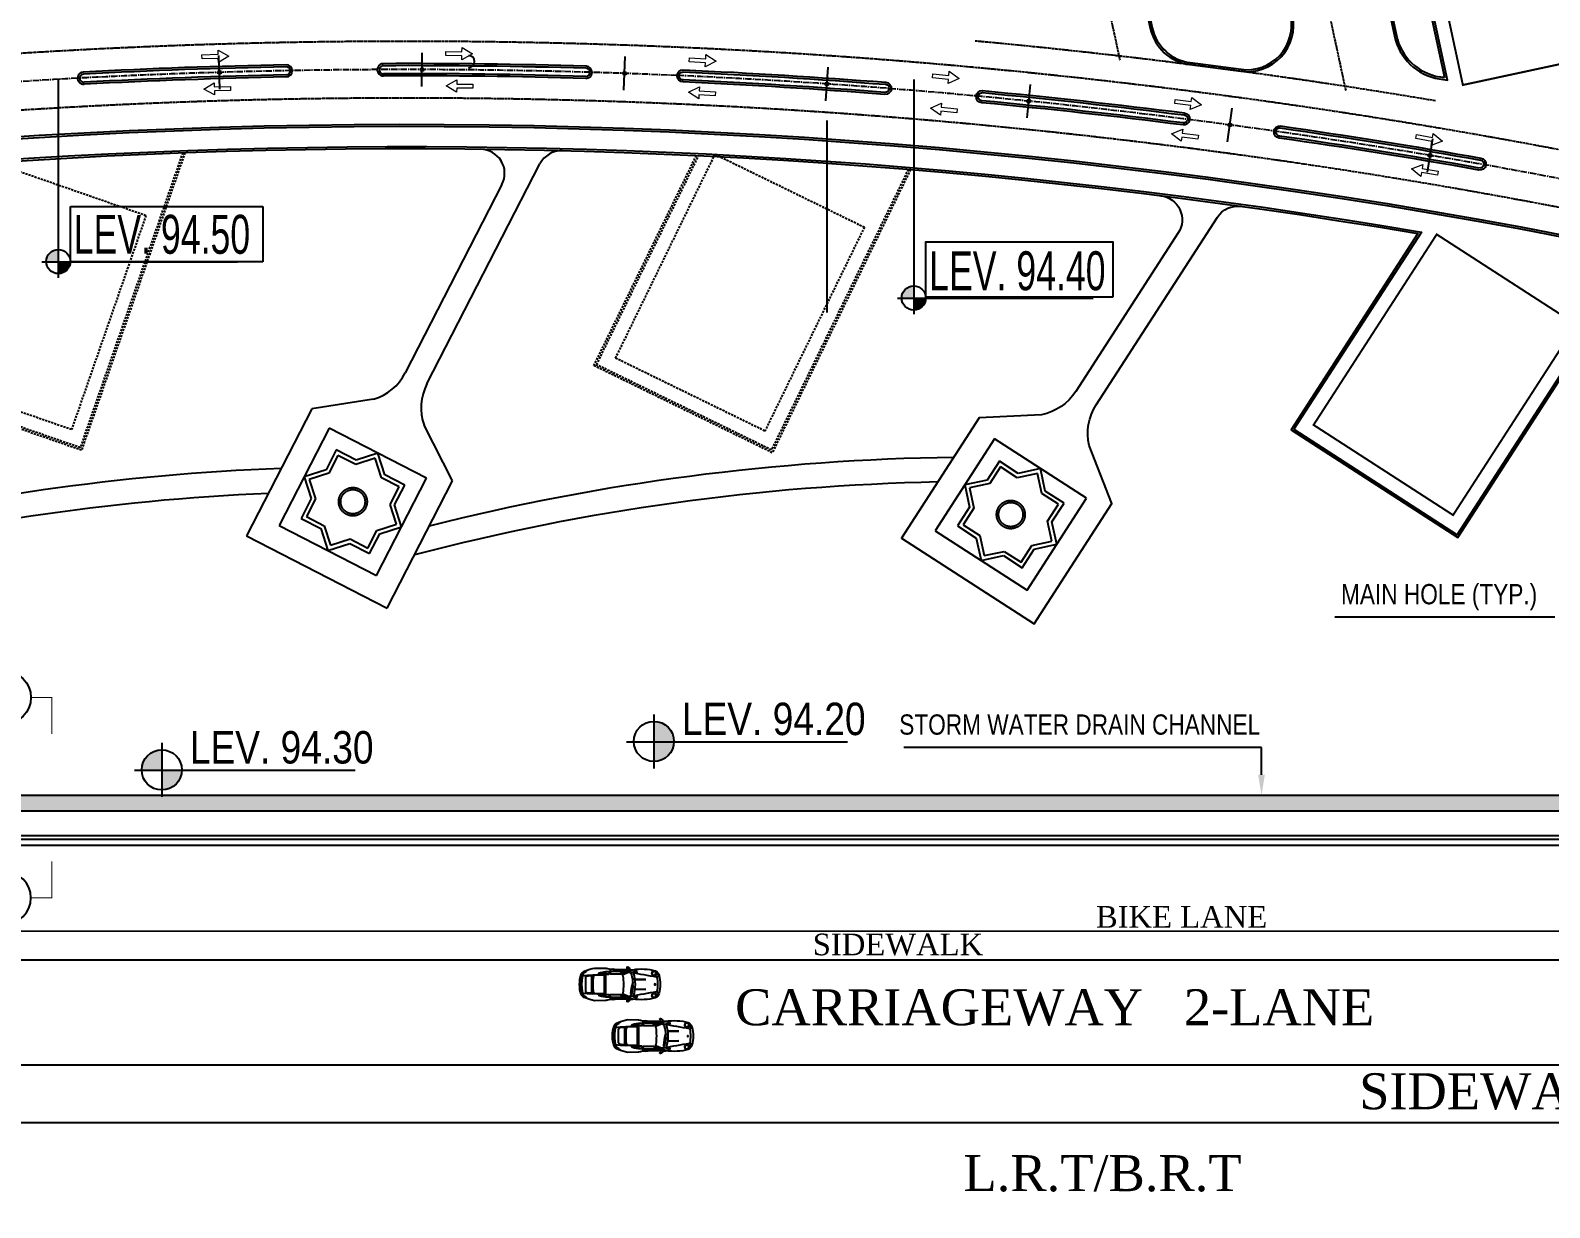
# Model space of a CAD drawing. Header units: feet. Extents: x 50754 to 76410, y 49660 to 67674.
# Drawn here: x 59594 to 64094, y 54249 to 57736 of the extents above; entities that cross this region are included whole.
import ezdxf
from ezdxf.enums import TextEntityAlignment as Align

# ---------------------------------------------------------------- set-up
doc = ezdxf.new("R2010")
doc.units = ezdxf.units.FT
for name, pattern in [('Amconstr', [9999, 9999, 0]), ('CENTER', [2, 1.25, -0.25, 0.25, -0.25]), ('CENTER2', [28.575, 19.05, -3.175, 3.175, -3.175]), ('HIDDEN', [9.525, 6.35, -3.175])]:
    doc.linetypes.add(name, pattern=pattern)
for name, color, linetype in [('06--LINE-2', 2, 'Continuous'), ('1_TEXT', 3, 'Continuous'), ('A-TYP-SEC-MARK', 5, 'Continuous'), ('afaq', 6, 'Continuous'), ('CAR', 253, 'Continuous'), ('CARS', 2, 'Continuous'), ('CKS_PROPERTY LINE', 5, 'Continuous'), ('coches', 7, 'Continuous'), ('FOOTPATH', 1, 'Continuous'), ('MS GATE', 1, 'Continuous'), ('Plot Boundary', 1, 'Continuous'), ('PLOT LINE', 3, 'Continuous'), ('ROAD CL', 251, 'CENTER'), ('roads & footpath', 161, 'Continuous'), ('STORM WATER DRAIN CHANNEL', 3, 'Continuous'), ('TITLE', 3, 'Continuous'), ('WALKING TRACK', 8, 'Continuous'), ('WALL HATCH EXIST', 253, 'Continuous')]:
    doc.layers.add(name, color=color, linetype=linetype)
doc.layers.add('1_CAR', color=1, linetype='Continuous', lineweight=0)
doc.styles.add('ARC_IMP 001 1_1', font='ARIALN.TTF', dxfattribs={"height": 0.078125})
doc.styles.add('ARIAL', font='arial.ttf')
doc.styles.add('SEC-MARK', font='swisscl.ttf')
doc.styles.add('STANDARD BLOWUP', font='times.ttf', dxfattribs={"width": 0.85})

# ---------------------------------------------------------------- blocks, each defined once
blk = doc.blocks.new('A$C6C2F1E0A')
at = {"layer": 'coches', "color": 0, "linetype": 'ByBlock', "lineweight": -3}
for p, q in [((3.454, 0.86), (2.883, 0.85)), ((0.757, 0.253), (1.346, 0.273)), ((1.343, 0.253), (0.757, 0.253)), ((1.92, 0.537), (1.757, 0.611)), ((2.091, 0.539), (1.994, 0.688)), ((2.122, 0.538), (2.026, 0.688)), ((2.681, 0.543), (2.584, 0.687)), ((2.712, 0.544), (2.615, 0.688)), ((3.04, 0.536), (2.706, 0.544)), ((2.881, 0.452), (2.881, 0)), ((2.881, 0), (2.881, -0.452)), ((3.349, 0.5), (2.924, 0.505)), ((2.936, 0), (2.936, 0.432)), ((2.936, -0.432), (2.936, 0)), ((3.313, 0.518), (3.04, 0.536)), ((3.542, 0.504), (3.313, 0.518)), ((3.521, 0), (3.521, 0.274)), ((3.521, -0.274), (3.521, 0)), ((3.843, 0.479), (3.542, 0.504)), ((3.61, 0.411), (3.61, 0)), ((3.61, 0), (3.61, -0.411)), ((3.749, 0.461), (3.67, 0.463)), ((4.128, 0.453), (3.843, 0.479)), ((3.92, 0), (3.92, 0.366)), ((3.92, -0.366), (3.92, 0)), ((0.757, -0.253), (1.346, -0.273)), ((1.343, -0.253), (0.757, -0.253)), ((1.987, -0.566), (1.698, -0.692)), ((1.698, -0.692), (2.276, -0.685)), ((1.709, -0.777), (2.365, -0.777)), ((1.757, -0.611), (1.92, -0.537)), ((2.056, -0.544), (1.963, -0.689)), ((2.091, -0.539), (1.994, -0.688)), ((2.276, -0.685), (2.625, -0.688)), ((2.681, -0.543), (2.584, -0.687)), ((2.712, -0.544), (2.615, -0.688)), ((2.706, -0.544), (3.04, -0.536)), ((2.924, -0.505), (3.349, -0.5)), ((3.04, -0.536), (3.313, -0.518)), ((3.313, -0.518), (3.542, -0.504)), ((3.843, -0.479), (3.542, -0.504)), ((3.67, -0.463), (3.749, -0.461)), ((4.128, -0.453), (3.843, -0.479)), ((2.883, -0.85), (3.454, -0.86))]:
    blk.add_line(p, q, dxfattribs=at)
for points in [[(2.421, 0.773, -0.024995), (2.365, 0.777), (1.709, 0.777, -0.093665), (1.597, 0.777, -0.044974), (1.441, 0.773, 0.242846), (1.54, 0.724, -0.066443), (1.673, 0.708, 0.284222), (1.698, 0.692)], [(2.615, 0.688), (2.276, 0.685), (1.698, 0.692), (1.987, 0.566, 0.071916), (2.091, 0.539, 0.014486), (2.828, 0.548, 0.015753), (3.209, 0.571, 0.648), (3.202, 0.608, 0.010841), (3.087, 0.633, 0.038718), (2.625, 0.688, 0.192613), (2.609, 0.783)]]:
    blk.add_lwpolyline(points, format="xyb", dxfattribs=at)
blk.add_lwpolyline([(2.625, 0.688), (2.615, 0.688)], dxfattribs=at)
blk.add_circle((0.275, -0.002), 0.0266, dxfattribs=at)
for centre, radius, start, end in [((0.989, -2.032), 2.841, 80.85021, 105.00206), ((1.775, 0.75), 0.18, 109.85695, 171.1321), ((1.474, 0.914), 0.272, 329.83147, 356.13516), ((1.722, 0.897), 0.023, 356.13516, 109.85695), ((2.481, 0.583), 0.227, 85.39138, 120.85301), ((2.494, 0.747), 0.0622, 34.57428, 84.64578), ((2.566, 1.444), 0.662, 268.18931, 293.59081), ((2.898, 0.684), 0.167, 95.12242, 113.59081), ((2.655, -2.645), 3.595, 69.1236, 77.1575), ((2.143, -0.052), 2.144, 165.85615, 178.61373), ((2.143, 0.052), 2.144, 181.38627, 194.14385), ((0.43, 0.38), 0.377, 117.9341, 165.85615), ((0.176, 0.443), 0.0622, 163.0263, 273.45026), ((0.798, 0.253), 0.713, 139.8356, 163.0263), ((1.989, -0.017), 1.853, 167.58364, 179.46145), ((1.989, 0.017), 1.853, 180.53855, 192.41636), ((-7.49, 47.784), 48.02, 279.19046, 280.81792), ((0.344, 0.55), 0.151, 151.65316, 191.62861), ((0.267, 0.534), 0.0721, 191.62861, 237.79273), ((0.431, 0.503), 0.25, 127.02801, 151.65316), ((0.308, 0.599), 0.15, 237.79273, 290.48626), ((0.468, 0.589), 0.219, 164.11784, 200.1268), ((0.311, 0.634), 0.0561, 99.1163, 164.11784), ((0.33, 0.542), 0.0734, 202.56308, 318.95521), ((0.321, 0.604), 0.106, 37.99011, 112.40952), ((0.318, 0.591), 0.0991, 44.31791, 99.1163), ((0.323, 0.558), 0.106, 290.48626, 327.37293), ((0.279, 0.587), 0.141, 318.95521, 356.06249), ((0.311, 0.585), 0.109, 356.06249, 44.31791), ((0.29, 0.58), 0.146, 327.37293, 37.99011), ((1.275, 0.654), 0.0587, 88.98132, 160.02912), ((1.261, 0.666), 0.0421, 169.10567, 256.39493), ((1.289, 0.781), 0.161, 256.39493, 281.29174), ((1.296, 0.404), 0.309, 80.02438, 93.71103), ((1.27, 0.909), 0.29, 279.86313, 292.32109), ((3.487, -0.031), 2.163, 163.09134, 179.17929), ((3.487, 0.031), 2.163, 180.82071, 196.90866), ((1.322, 0.639), 0.0745, 24.00087, 68.75294), ((1.37, 0.66), 0.0224, 299.10341, 22.98323), ((1.433, 0.081), 0.0143, 16.92116, 209.45203), ((-1.123, -0.69), 2.655, 8.26267, 16.7299), ((-0.612, -0.541), 2.152, 1.60447, 16.92116), ((3.06, 0.037), 1.612, 163.31049, 178.57885), ((1.792, 0.418), 0.288, 130.3021, 163.31049), ((1.697, 0.449), 0.243, 89.73105, 135.96054), ((1.648, 0.433), 0.209, 58.53858, 101.74101), ((1.901, 0.472), 0.0678, 345.77402, 73.14523), ((5.525, -0.023), 3.591, 172.34206, 179.63419), ((5.525, 0.023), 3.591, 180.36581, 187.65794), ((2.461, 0.726), 0.0619, 53.33997, 130.5245), ((2.458, 0.82), 0.06, 231.90676, 311.95772), ((2.44, 1.337), 0.564, 275.8996, 280.69871), ((2.931, 0.455), 0.05, 98.3498, 183.33875), ((3.016, 0.434), 0.0806, 119.42208, 181.65312), ((3.333, 0.156), 0.345, 69.32835, 87.20771), ((3.43, 0.414), 0.069, 24.94692, 69.32835), ((3.074, 0.285), 0.447, 358.55631, 20.67884), ((-3.919, 0.054), 7.474, 359.5886, 3.4511), ((-3.919, -0.054), 7.474, 356.5489, 0.4114), ((3.666, 0.406), 0.0564, 86.79264, 175.49073), ((3.688, -0.272), 0.736, 77.71567, 85.23253), ((3.957, 0.792), 0.128, 198.90691, 239.4435), ((3.823, 0.352), 0.0977, 8.59287, 77.71567), ((3.768, 0.377), 0.329, 38.54914, 67.8682), ((3.738, 0.367), 0.399, 12.42516, 60.19738), ((3.794, 0.28), 0.456, 36.82, 71.82482), ((3.361, 0.253), 0.741, 5.95875, 26.34666), ((1.869, 0.021), 2.251, 359.47261, 7.89724), ((1.869, -0.021), 2.251, 352.10276, 0.52739), ((1.787, -0.026), 2.389, 0.63256, 11.58336), ((1.787, 0.026), 2.389, 348.41664, 359.36744), ((2.341, -0.011), 1.904, 0.34287, 17.26818), ((2.341, 0.011), 1.904, 342.73182, 359.65713), ((0.43, -0.38), 0.377, 194.14385, 242.0659), ((0.176, -0.443), 0.0622, 86.54974, 196.9737), ((0.798, -0.253), 0.713, 196.9737, 220.1644), ((-7.49, -47.784), 48.02, 79.18208, 80.80954), ((0.344, -0.55), 0.151, 168.37139, 208.34684), ((0.267, -0.534), 0.0721, 122.20727, 168.37139), ((0.431, -0.503), 0.25, 208.34684, 232.97199), ((0.308, -0.599), 0.15, 69.51374, 122.20727), ((0.468, -0.589), 0.219, 159.8732, 195.88216), ((0.989, 2.032), 2.841, 254.99794, 279.14979), ((0.311, -0.634), 0.0561, 195.88216, 260.8837), ((0.33, -0.542), 0.0734, 41.04479, 157.43692), ((0.321, -0.604), 0.106, 247.59048, 322.00989), ((0.318, -0.591), 0.0991, 260.8837, 315.68209), ((0.323, -0.558), 0.106, 32.62707, 69.51374), ((0.279, -0.587), 0.141, 3.93751, 41.04479), ((0.311, -0.585), 0.109, 315.68209, 3.93751), ((0.29, -0.58), 0.146, 322.00989, 32.62707), ((1.261, -0.666), 0.0421, 103.60507, 190.89433), ((1.275, -0.654), 0.0587, 199.97088, 271.01868), ((1.289, -0.781), 0.161, 78.70826, 103.60507), ((1.296, -0.404), 0.309, 266.28897, 279.97562), ((1.27, -0.909), 0.29, 67.67891, 80.13687), ((1.322, -0.639), 0.0745, 291.24706, 335.99913), ((1.37, -0.66), 0.0224, 337.01677, 60.89659), ((1.414, -0.114), 0.0107, 20.45887, 234.64631), ((-0.748, -0.97), 2.316, 12.84625, 21.43842), ((-0.869, -0.966), 2.447, 10.48062, 20.45887), ((1.538, -0.845), 0.121, 89.09837, 143.69754), ((1.497, -1.646), 0.874, 83.42096, 93.72121), ((3.06, -0.037), 1.612, 179.61793, 185.96863), ((3.06, -0.037), 1.612, 189.56808, 196.68951), ((3.272, -0.052), 1.786, 188.26267, 193.89024), ((1.717, -0.407), 0.212, 192.84625, 212.26338), ((1.792, -0.418), 0.288, 196.68951, 229.6979), ((1.697, -0.449), 0.243, 224.03946, 270.26895), ((1.546, -0.219), 0.505, 269.27606, 284.48143), ((1.653, -1.072), 0.3, 79.29804, 100.70196), ((1.775, -0.75), 0.18, 188.8679, 250.14305), ((1.648, -0.433), 0.209, 258.25899, 301.46142), ((1.699, -0.721), 0.0287, 90.58995, 154.05522), ((1.474, -0.914), 0.272, 3.86484, 30.16853), ((1.901, -0.472), 0.0678, 286.85477, 14.22598), ((2.134, -0.914), 0.377, 96.53422, 112.98783), ((2.291, -13.256), 12.719, 87.58033, 90.89993), ((2.44, -1.337), 0.564, 91.93861, 97.66574), ((2.481, -0.583), 0.227, 239.14699, 274.60862), ((2.458, -0.82), 0.06, 48.04228, 128.09324), ((2.461, -0.726), 0.0619, 229.4755, 306.66003), ((2.44, -1.337), 0.564, 79.30129, 84.1004), ((2.494, -0.747), 0.0622, 275.35422, 325.42572), ((2.566, -1.444), 0.662, 66.40919, 91.81069), ((2.498, -0.715), 0.13, 328.65744, 12.26701), ((2.506, 2.319), 3.009, 272.26238, 281.13154), ((2.664, -6.601), 6.055, 84.84276, 88.4528), ((2.931, -0.455), 0.05, 176.66125, 261.6502), ((3.016, -0.434), 0.0806, 178.34688, 240.57792), ((2.566, 2.016), 2.7, 281.13154, 283.61609), ((3.197, -0.588), 0.021, 283.61609, 55.38907), ((3.333, -0.156), 0.345, 272.79229, 290.67165), ((3.43, -0.414), 0.069, 290.67165, 335.05308), ((2.655, 2.645), 3.595, 282.8425, 290.8764), ((3.074, -0.285), 0.447, 339.32116, 1.44369), ((3.666, -0.406), 0.0564, 184.50927, 273.20736), ((3.688, 0.272), 0.736, 274.76747, 282.28433), ((3.957, -0.792), 0.128, 120.5565, 161.09309), ((3.823, -0.352), 0.0977, 282.28433, 351.40713), ((3.768, -0.377), 0.329, 292.1318, 321.45086), ((3.738, -0.367), 0.399, 299.80262, 347.57484), ((3.794, -0.28), 0.456, 288.17518, 323.18), ((3.361, -0.253), 0.741, 333.65334, 354.04125), ((1.722, -0.897), 0.023, 250.14305, 3.86484), ((2.898, -0.684), 0.167, 246.40919, 264.87758)]:
    blk.add_arc(centre, radius, start, end, dxfattribs=at)
blk = doc.blocks.new('S PARK')
at = {"layer": 'CAR', "xscale": 942.2849746202844, "yscale": 942.2849746202844, "zscale": 942.2849746202844, "rotation": 90}
blk.add_blockref('A$C6C2F1E0A', (0, 491.622), dxfattribs=at)
blk = doc.blocks.new('admin enlclave road')
at = {"layer": 'CKS_PROPERTY LINE', "color": 253}
blk.add_line((44902.01, -5335.39), (44591.25, -5378.1), dxfattribs=at)
at = {"layer": 'CKS_PROPERTY LINE', "color": 253, "lineweight": -3}
for points in [[(44503.35, -5420.28, -0.126728), (44592, -5383.98), (44858.55, -5347.35)], [(44503.53, -5422.33, -0.126876), (44592.27, -5385.96), (44858.73, -5349.34)], [(44504.2, -5429.81, -0.127418), (44593.26, -5393.19), (44859.38, -5356.62)], [(44504.56, -5433.91, -0.127716), (44593.81, -5397.16), (44859.73, -5360.61)]]:
    blk.add_lwpolyline(points, format="xyb", dxfattribs=at)
at = {"layer": 'CARS', "color": 253, "xscale": -0.0014, "yscale": 0.0014, "zscale": 0.0014, "rotation": 97.82584931717199}
for p in [(44645.34, -5380.39, 104), (44648.09, -5383.63, 104)]:
    blk.add_blockref('S PARK', p, dxfattribs=at)
at = {"layer": '1_TEXT', "color": 253, "style": 'STANDARD BLOWUP'}
for s, height, p in [('BIKE LANE', 1.5, (44679.87, -5370.91, -104)), ('CARRIAGEWAY   2-LANE ', 2.5, (44672.47, -5378.28, -104)), ('SIDEWALK', 1.5, (44660.63, -5375.5, -104)), ('SIDEWALK', 2.5, (44703.5, -5379.9, -104)), ('L.R.T/B.R.T ', 2.5, (44677.33, -5389.24, -104))]:
    blk.add_text(s, height=height, rotation=7.8258, dxfattribs=at).set_placement(p, align=Align.MIDDLE)
blk = doc.blocks.new('RD')
at = {"layer": 'ROAD CL', "color": 253, "linetype": 'ByBlock'}
blk.add_lwpolyline([(0, 50), (0, -50)], dxfattribs=at)
for radius in [5, 1]:
    blk.add_circle((0, 0), radius, dxfattribs=at)
blk = doc.blocks.new('SEC-MARK')
at = {"layer": 'A-TYP-SEC-MARK', "color": 2, "linetype": 'Continuous'}
for p, q in [((0, 0.4881), (-0.201, 0.259)), ((0, 0.4881), (0.201, 0.259)), ((0, 0.4037), (0, 0.4881)), ((-0.201, 0.259), (-0.1447, 0.259)), ((0.201, 0.259), (0.1447, 0.259))]:
    blk.add_line(p, q, dxfattribs=at)
at = {"layer": 'A-TYP-SEC-MARK', "color": 2, "linetype": 'Continuous', "const_width": 0.005}
blk.add_lwpolyline([(0, 0.1142), (0, 0), (-0.2002, 0)], dxfattribs=at)
at = {"layer": 'A-TYP-SEC-MARK', "color": 2, "linetype": 'Continuous'}
blk.add_circle((0, 0.259), 0.1447, dxfattribs=at)
at = {"layer": 'A-TYP-SEC-MARK', "color": 2, "linetype": 'Continuous', "style": 'SEC-MARK'}
blk.add_attdef('A', text='', height=0.1992, dxfattribs=at).set_placement((0.0013, 0.2579), align=Align.MIDDLE_CENTER)

msp = doc.modelspace()

# ---------------------------------------------------------------- hatches: boundary and pattern name
at = {"linetype": 'Amconstr', "lineweight": 25, "ltscale": 10}
h = msp.add_hatch(dxfattribs=at)
h.set_pattern_fill('HONEY', color=2, scale=10)
h.set_pattern_definition([(0, (-2543.174, 61815.564), (47.625, 27.496306), [31.75, -63.5]), (120, (-2543.174, 61815.564), (-47.625, 27.496307), [31.75, -63.5]), (60, (-2543.174, 61815.564), (1e-07, 54.992613), [-63.5, 31.75])])
edge = h.paths.add_edge_path()
edge.add_line((55562.20452, 54451.62118), (55539.15506, 54493.72588))
edge.add_arc((59324.71309, 47478.64441), 7971.31217, 103.873445702, 118.352691246, ccw=False)
edge.add_arc((59455.30565, 47139.16752), 8332.32258, 89.686897527, 104.185520703, ccw=False)
edge.add_line((59500.83881, 55471.36568), (62782.29977, 55471.3609))
edge.add_line((62782.29977, 55471.3609), (66014.81952, 55471.35611))
edge.add_line((66014.81952, 55471.35611), (66014.81945, 55423.35611))
edge.add_line((66014.81945, 55423.35611), (62782.2997, 55423.3609))
edge.add_line((62782.2997, 55423.3609), (59500.70743, 55423.36568))
edge.add_arc((59455.30565, 47139.16752), 8284.32258, 89.685992007, 104.186424858)
edge.add_arc((59324.71309, 47478.64441), 7923.31217, 103.872500475, 118.350601101)
at = {"layer": 'WALL HATCH EXIST', "linetype": 'ByBlock'}
h = msp.add_hatch(color=253, dxfattribs=at)
h.dxf.hatch_style = 1
h.paths.add_polyline_path([(59676.72568, 57051.1628), (59676.72568, 57087.37468, 0.4142135624), (59641.02377, 57051.67278, 0.0035712008), (59641.02741, 57051.1628)])
h.paths.add_polyline_path([(59712.42394, 57051.1628), (59676.72568, 57051.1628), (59676.72568, 57015.97087, 0.4100358202)])
h = msp.add_hatch(color=253, dxfattribs=at)
h.dxf.hatch_style = 1
h.paths.add_polyline_path([(59676.72568, 57015.97087, 0.4100358202), (59712.42394, 57051.1628), (59676.72568, 57051.1628)])
h = msp.add_hatch(color=253, dxfattribs=at)
h.dxf.hatch_style = 1
h.paths.add_polyline_path([(62210.25668, 56943.12349), (62210.25668, 56979.33537, 0.4142135624), (62174.55477, 56943.63347, 0.0035712008), (62174.55841, 56943.12349)])
h.paths.add_polyline_path([(62245.95494, 56943.12349), (62210.25668, 56943.12349), (62210.25668, 56907.93156, 0.4100358202)])
h = msp.add_hatch(color=253, dxfattribs=at)
h.dxf.hatch_style = 1
h.paths.add_polyline_path([(62210.25668, 56907.93156, 0.4100358202), (62245.95494, 56943.12349), (62210.25668, 56943.12349)])
h = msp.add_hatch(color=253, dxfattribs=at)
h.dxf.hatch_style = 1
h.paths.add_polyline_path([(61500.12885, 55629.31338, 0.4184036826), (61440.63174, 55689.66652), (61440.63174, 55629.31338)])
h = msp.add_hatch(color=253, dxfattribs=at)
h.dxf.hatch_style = 1
h.paths.add_polyline_path([(61440.63174, 55570.66016, 0.4100358202), (61500.12885, 55629.31338), (61440.63174, 55629.31338)])
h = msp.add_hatch(color=253, dxfattribs=at)
h.dxf.hatch_style = 1
h.paths.add_polyline_path([(59983.23105, 55605.42083, 0.4142135624), (59923.72788, 55545.91765, 0.0035712008), (59923.73395, 55545.06769), (59983.23105, 55545.06769)])
h = msp.add_hatch(color=253, dxfattribs=at)
h.dxf.hatch_style = 1
h.paths.add_polyline_path([(59983.23105, 55486.41447, 0.4100358202), (60042.72816, 55545.06769), (59983.23105, 55545.06769)])
h = msp.add_hatch(color=253, dxfattribs=at)
h.dxf.hatch_style = 1
h.paths.add_polyline_path([(59983.23105, 55486.41447, 0.4100358202), (60042.72816, 55545.06769), (59983.23105, 55545.06769)])

# ---------------------------------------------------------------- linework, layer by layer
at = {"color": 253, "linetype": 'Continuous', "lineweight": 9}
for points in [[(59676.72568, 57099.61045), (59676.72568, 57003.73511), (59676.72568, 57003.73511)], [(62210.25668, 56991.57113), (62210.25668, 56895.6958), (62210.25668, 56895.6958)], [(59983.23105, 55625.81377), (59983.23105, 55466.02153), (59983.23105, 55466.02153)], [(59902.48498, 55545.06769), (60556.3019, 55545.06769), (60556.3019, 55545.06769)]]:
    msp.add_lwpolyline(points, dxfattribs=at)
at = {"color": 253, "linetype": 'Continuous', "lineweight": 9, "elevation": -4437.34158}
for points in [[(61440.63174, 55710.05945), (61440.63174, 55550.26722), (61440.63174, 55550.26722)], [(61359.88567, 55629.31338), (62013.70259, 55629.31338), (62013.70259, 55629.31338)]]:
    msp.add_lwpolyline(points, dxfattribs=at)
at = {"layer": '06--LINE-2', "color": 253, "linetype": 'Amconstr', "lineweight": 25}
for p, q in [((60478.96248, 56558.30541), (60331.05129, 56270.03769)), ((60767.2302, 56410.39423), (60478.96248, 56558.30541)), ((60619.31902, 56122.1265), (60767.2302, 56410.39423)), ((60331.05129, 56270.03769), (60619.31902, 56122.1265))]:
    msp.add_line(p, q, dxfattribs=at)
msp.add_lwpolyline([(62449.56283, 56526.23122), (62273.72234, 56254.09868), (62545.85489, 56078.25819), (62721.69537, 56350.39074)], close=True, dxfattribs=at)
at = {"layer": '1_CAR', "color": 253}
for p, q in [((60872.27064, 57673.23325), (60872.44402, 57685.23199)), ((60872.44402, 57685.23199), (60903.3576, 57666.7834)), ((60102.25175, 57664.2509), (60150.23664, 57665.45526)), ((60102.55284, 57652.25468), (60102.25175, 57664.2509)), ((60150.53773, 57653.45904), (60102.55284, 57652.25468)), ((60150.23664, 57665.45526), (60149.93555, 57677.45149)), ((60149.93555, 57677.45149), (60181.55428, 57660.23941)), ((60150.83882, 57641.46282), (60150.53773, 57653.45904)), ((60181.55428, 57660.23941), (60150.83882, 57641.46282)), ((60824.10226, 57661.92805), (60824.27565, 57673.9268)), ((60872.09725, 57661.2345), (60824.10226, 57661.92805)), ((60824.27565, 57673.9268), (60872.27064, 57673.23325)), ((60903.3576, 57666.7834), (60871.92386, 57649.23575)), ((60871.92386, 57649.23575), (60872.09725, 57661.2345)), ((61545.47004, 57643.06903), (61546.11764, 57655.05154)), ((61593.40009, 57640.47864), (61545.47004, 57643.06903)), ((61546.11764, 57655.05154), (61594.04769, 57652.46115)), ((61624.85537, 57644.78739), (61592.7525, 57628.49613)), ((61592.7525, 57628.49613), (61593.40009, 57640.47864)), ((61594.04769, 57652.46115), (61594.69528, 57664.44367)), ((61594.69528, 57664.44367), (61624.85537, 57644.78739)), ((60107.57747, 57562.35245), (60138.29293, 57581.12904)), ((60139.19621, 57545.14037), (60107.57747, 57562.35245)), ((60138.29293, 57581.12904), (60138.59402, 57569.13281)), ((60138.59402, 57569.13281), (60186.57891, 57570.33718)), ((60186.88, 57558.34096), (60138.89512, 57557.13659)), ((60138.89512, 57557.13659), (60139.19621, 57545.14037)), ((60186.57891, 57570.33718), (60186.88, 57558.34096)), ((60825.56888, 57571.89746), (60857.00262, 57589.44511)), ((60856.48246, 57553.44887), (60825.56888, 57571.89746)), ((60856.65585, 57565.44761), (60856.48246, 57553.44887)), ((60904.65083, 57564.75406), (60856.65585, 57565.44761)), ((60857.00262, 57589.44511), (60856.82923, 57577.44636)), ((60856.82923, 57577.44636), (60904.82422, 57576.75281)), ((60904.82422, 57576.75281), (60904.65083, 57564.75406)), ((61543.37636, 57553.05084), (61575.47923, 57569.3421)), ((61573.53645, 57533.39456), (61543.37636, 57553.05084)), ((61575.47923, 57569.3421), (61574.83164, 57557.35959)), ((61574.83164, 57557.35959), (61622.76169, 57554.7692)), ((61622.76169, 57554.7692), (61622.11409, 57542.78669)), ((61574.18404, 57545.37707), (61573.53645, 57533.39456)), ((61622.11409, 57542.78669), (61574.18404, 57545.37707))]:
    msp.add_line(p, q, dxfattribs=at)
for points in [[(62266.64915, 57607.65463), (62314.43933, 57603.17146), (62315.56012, 57615.11901), (62344.91957, 57594.28579), (62312.19775, 57579.27637), (62313.31854, 57591.22392), (62265.52836, 57595.70708)], [(62338.14806, 57492.47319), (62290.35788, 57496.95636), (62289.23709, 57485.00881), (62259.87765, 57505.84203), (62292.59947, 57520.85145), (62291.47867, 57508.9039), (62339.26885, 57504.42074)], [(62984.74368, 57531.81017), (63032.31927, 57525.44123), (63033.9115, 57537.33513), (63062.4244, 57515.35754), (63029.1348, 57501.65344), (63030.72704, 57513.54734), (62983.15145, 57519.91628)], [(63051.63326, 57413.89223), (63004.05767, 57420.26117), (63002.46544, 57408.36727), (62973.95254, 57430.34486), (63007.24214, 57444.04896), (63005.6499, 57432.15506), (63053.22549, 57425.78612)], [(63699.27852, 57427.63675), (63746.56513, 57419.39199), (63748.62632, 57431.21365), (63776.2481, 57408.12604), (63742.44276, 57395.74869), (63744.50394, 57407.57034), (63697.21733, 57415.81509)], [(63761.45418, 57307.16665), (63714.16757, 57315.41141), (63712.10638, 57303.58975), (63684.4846, 57326.67736), (63718.28994, 57339.05472), (63716.22876, 57327.23306), (63763.51537, 57318.98831)]]:
    msp.add_lwpolyline(points, close=True, dxfattribs=at)
at = {"layer": 'afaq', "color": 6, "linetype": 'Amconstr', "lineweight": 25, "ltscale": 10}
for points in [[(64108.61946, 55998.40345), (63457.65974, 55998.40345)], [(63240.27583, 55531.36022), (63240.27595, 55612.19409), (62180.54405, 55612.19566)]]:
    msp.add_lwpolyline(points, dxfattribs=at)
at = {"layer": 'afaq', "color": 253, "lineweight": -3}
msp.add_arc((60891.45504, 57643.65551), 18, 271.01933743, 91.01933743, dxfattribs=at)
at = {"layer": 'afaq', "color": 6, "linetype": 'Amconstr', "lineweight": 25, "ltscale": 10}
msp.add_solid([(63250.27583, 55531.3602), (63240.27574, 55471.36022), (63230.27583, 55531.36023)], dxfattribs=at)
at = {"layer": 'FOOTPATH', "color": 253, "linetype": 'HIDDEN'}
for p, q in [((60045.18573, 57373.62405), (59741.60403, 56500.25892)), ((60051.62, 57373.86032), (59745.30142, 56492.62156)), ((59745.30142, 56492.62156), (59189.89835, 56685.67966)), ((59741.60403, 56500.25892), (59197.53571, 56689.37706))]:
    msp.add_line(p, q, dxfattribs=at)
at = {"layer": 'FOOTPATH', "color": 253}
for p, q in [((60768.54976, 56688.96941), (61103.03477, 57340.85542)), ((60990.75022, 57279.73759), (60704.49027, 56721.83857)), ((60427.50058, 56615.72633), (60234.12265, 56238.84734)), ((60610.54526, 56643.64145), (60427.50058, 56615.72633)), ((60843.88729, 56402.07684), (60759.81468, 56567.05079)), ((60650.50936, 56025.19785), (60843.88729, 56402.07684)), ((60234.12265, 56238.84734), (60650.50936, 56025.19785))]:
    msp.add_line(p, q, dxfattribs=at)
at = {"layer": 'FOOTPATH', "color": 253, "linetype": 'HIDDEN'}
for points in [[(62200.63752, 57323.86039), (61791.38467, 56485.45421), (61262.97695, 56743.38692), (61566.59035, 57365.37733)], [(62194.22101, 57324.39334), (61788.62472, 56493.4781), (61271.00083, 56746.14687), (61573.11434, 57365.06456)]]:
    msp.add_lwpolyline(points, dxfattribs=at)
at = {"layer": 'FOOTPATH', "color": 253}
msp.add_lwpolyline([(62942.19636, 57246.70433, -0.5526973137), (62993.70663, 57136.18881), (62690.23303, 56666.52994, -0.2040381772), (62588.97847, 56598.06121), (62404.06526, 56588.48442), (62174.17278, 56232.70044), (62567.25312, 55978.70863), (62797.14561, 56334.4926), (62729.89285, 56507.00833, -0.2040381772), (62750.70693, 56627.45428), (63109.682, 57183.00779, -0.2916937208), (63180.07103, 57215.24615)], format="xyb", dxfattribs=at)
for centre, radius, start, end in [((60926.69072, 57312.60674), 72, 332.83748096, 89.2831566), ((61167.09426, 57307.98627), 72, 88.51470751, 152.83748097), ((60565.69469, 56793.05506), 156, 286.70855948, 332.83748098), ((60907.34533, 56617.75292), 156, 152.83748098, 198.96640247), ((62418.41726, 49747.21816), 6724.84359, 90.766554032, 104.143432368), ((60585.24642, 49718.20493), 6724.84359, 92.119479926, 104.185060723), ((62418.41726, 49747.21816), 6652.84359, 91.180082848, 104.690604326), ((60585.24642, 49718.20493), 6652.84359, 92.467792384, 104.648066226)]:
    msp.add_arc(centre, radius, start, end, dxfattribs=at)
at = {"layer": 'MS GATE', "color": 253, "linetype": 'Amconstr', "lineweight": 25}
for p, q in [((60499.75604, 56493.68631), (60469.62598, 56434.96511)), ((60504.95443, 56477.53154), (60478.03342, 56425.06453)), ((60558.47724, 56463.55626), (60499.75604, 56493.68631)), ((60557.42144, 56450.61053), (60504.95443, 56477.53154)), ((60623.09634, 56484.34982), (60558.47724, 56463.55626)), ((60643.8899, 56419.73072), (60623.09634, 56484.34982)), ((60469.62598, 56434.96511), (60405.00688, 56414.17155)), ((60478.03342, 56425.06453), (60420.10585, 56406.42422)), ((60615.34901, 56469.25085), (60557.42144, 56450.61053)), ((60633.98932, 56411.32328), (60615.34901, 56469.25085)), ((60405.00688, 56414.17155), (60425.80045, 56349.55245)), ((60420.10585, 56406.42422), (60438.74617, 56348.49664)), ((60686.45633, 56384.40227), (60633.98932, 56411.32328)), ((60702.6111, 56389.60066), (60643.8899, 56419.73072)), ((60659.53532, 56331.93527), (60686.45633, 56384.40227)), ((60672.48105, 56330.87946), (60702.6111, 56389.60066)), ((60425.80045, 56349.55245), (60395.67039, 56290.83125)), ((60438.74617, 56348.49664), (60411.82516, 56296.02964)), ((60395.67039, 56290.83125), (60454.39159, 56260.70119)), ((60411.82516, 56296.02964), (60464.29217, 56269.10863)), ((60678.17564, 56274.0077), (60659.53532, 56331.93527)), ((60693.27461, 56266.26036), (60672.48105, 56330.87946)), ((60454.39159, 56260.70119), (60475.18515, 56196.08209)), ((60464.29217, 56269.10863), (60482.93249, 56211.18106)), ((60593.32707, 56202.90037), (60620.24807, 56255.36738)), ((60598.52546, 56186.7456), (60628.65551, 56245.4668)), ((60620.24807, 56255.36738), (60678.17564, 56274.0077)), ((60628.65551, 56245.4668), (60693.27461, 56266.26036)), ((60475.18515, 56196.08209), (60539.80425, 56216.87566)), ((60482.93249, 56211.18106), (60540.86006, 56229.82138)), ((60539.80425, 56216.87566), (60598.52546, 56186.7456)), ((60540.86006, 56229.82138), (60593.32707, 56202.90037))]:
    msp.add_line(p, q, dxfattribs=at)
for points in [[(62375.90807, 56323.79858), (62340.08872, 56268.36417), (62395.52312, 56232.54481), (62409.78861, 56166.17843), (62476.15499, 56180.44392), (62531.5894, 56144.62457), (62567.40876, 56200.05897), (62633.77513, 56214.32446), (62619.50964, 56280.69084), (62655.329, 56336.12525), (62599.89459, 56371.94461), (62585.6291, 56438.31098)], [(62585.6291, 56438.31098), (62519.26273, 56424.04549), (62463.82832, 56459.86485), (62428.00896, 56404.43044), (62361.64258, 56390.16495), (62375.90807, 56323.79858)], [(62589.20713, 56364.56323), (62576.41888, 56424.05715), (62516.92497, 56411.2689), (62467.39469, 56443.27326), (62435.39033, 56393.74298), (62375.89642, 56380.95473), (62388.68467, 56321.46082)], [(62560.02738, 56210.74644), (62619.5213, 56223.53469), (62606.73305, 56283.0286), (62638.73741, 56332.55887), (62589.20713, 56364.56323)], [(62388.68467, 56321.46082), (62356.68031, 56271.93054), (62406.21059, 56239.92618)], [(62406.21059, 56239.92618), (62418.99884, 56180.43227), (62478.49275, 56193.22052)], [(62478.49275, 56193.22052), (62528.02302, 56161.21616), (62560.02738, 56210.74644)]]:
    msp.add_lwpolyline(points, dxfattribs=at)
for centre, radius in [((60549.14075, 56340.21596), 42), ((60549.14075, 56340.21596), 36), ((62497.70886, 56302.24471), 42), ((62497.70886, 56302.24471), 36)]:
    msp.add_circle(centre, radius, dxfattribs=at)
at = {"layer": 'Plot Boundary', "color": 253, "linetype": 'HIDDEN'}
for p, q in [((59471.63505, 57350.00521), (59936.36007, 57188.4668)), ((61327.168, 56765.46651), (61621.94823, 57369.36105)), ((61621.94823, 57369.36105), (62064.0853, 57153.53981)), ((59936.36007, 57188.4668), (59715.72224, 56553.72044)), ((62064.0853, 57153.53981), (61769.30507, 56549.64527)), ((61769.30507, 56549.64527), (61327.168, 56765.46651)), ((59715.72224, 56553.72044), (59250.99723, 56715.25885))]:
    msp.add_line(p, q, dxfattribs=at)
at = {"layer": 'Plot Boundary', "color": 253, "linetype": 'ByBlock', "const_width": 6}
for points in [[(63982.34557, 59238.32219), (64317.72708, 57677.95837), (63836.71267, 57574.57009), (63501.33116, 59134.93391)], [(63759.21636, 57132.07142), (64172.45146, 56865.04942), (63807.7385, 56300.63074), (63394.50339, 56567.65273)]]:
    msp.add_lwpolyline(points, close=True, dxfattribs=at)
at = {"layer": 'PLOT LINE', "color": 253}
msp.add_line((59453.77997, 55351.36575), (66091.12001, 55351.356), dxfattribs=at)
msp.add_lwpolyline([(66103.12001, 55450.35852), (66103.12001, 55339.35598), (59453.77996, 55339.36575)], dxfattribs=at)
at = {"layer": 'ROAD CL', "color": 253, "linetype": 'ByBlock'}
for p, q in [((59676.72553, 57591.40756), (59676.72553, 57021.92119)), ((59676.72568, 57591.40559), (59676.72568, 57051.67278)), ((61952.99854, 57469.72227), (61952.99854, 56900.2359)), ((59712.42394, 57051.1628), (59712.42394, 57214.88574)), ((59712.42394, 57214.88574), (60282.05197, 57214.88574)), ((60282.05197, 57214.88574), (60282.05197, 57051.1628)), ((59676.72568, 57099.61045), (59676.72568, 57003.73511)), ((59628.27803, 57051.1628), (60207.76658, 57051.1628)), ((60282.05197, 57051.1628), (59712.42394, 57051.1628)), ((62210.25668, 56991.57113), (62210.25668, 56895.6958)), ((59983.23105, 55625.81377), (59983.23105, 55466.02153)), ((59902.48498, 55545.06769), (60556.3019, 55545.06769))]:
    msp.add_line(p, q, dxfattribs=at)
at = {"layer": 'ROAD CL', "color": 253, "ltscale": 5}
for points in [[(68746.23026, 60815.09343), (67790.28937, 56888.80254, -0.3458722565), (67452.16679, 56623.12584), (67063.86963, 56623.12584, -0.2657967098), (66763.90103, 56794.70917, 0.401108977), (66077.78626, 56989.21138, -0.20078208), (65810.22499, 56964.95958, 0.0230100263), (64627.80398, 57279.36954, 0.126481648), (55517.99972, 56952.58934)], [(63490.58592, 57557.98478), (62920.79423, 60208.94289, 1), (62298.99512, 60075.29462), (62820.70628, 57648.03134)], [(55517.69872, 56777.23877, -0.1272080823), (64593.65401, 57114.86641, -0.1872262148), (65700.18893, 56436.28411, 0.0799494502), (66064.65426, 56084.23478, -0.2700647044), (66247.12001, 55771.05497), (66247.12001, 55321.56048)]]:
    msp.add_lwpolyline(points, format="xyb", dxfattribs=at)
at = {"layer": 'ROAD CL', "color": 253, "linetype": 'ByBlock'}
for points in [[(60155.54716, 57562.0574), (60152.55557, 57662.01265)], [(60753.83412, 57570.20023), (60754.10428, 57670.19986)], [(61352.06836, 57558.82494), (61355.59997, 57658.76256)], [(61949.57941, 57527.78173), (61956.41767, 57627.54765)], [(62210.25686, 57591.31284), (62210.25686, 56943.63347), (62741.29758, 56943.12349)], [(62161.80903, 56943.12349), (62741.29758, 56943.12349)]]:
    msp.add_lwpolyline(points, dxfattribs=at)
at = {"layer": 'ROAD CL', "color": 253, "linetype": 'CENTER2'}
msp.add_lwpolyline([(66319.12001, 54983.39265), (66319.12001, 55560.25924, 0.2934129435), (64447.06591, 57232.22104, 0.0407216479), (61509.2811, 57602.64222, 0.0241452992), (59733.95754, 57594.65401, 0.0152732009), (58598.21154, 57497.65067, 0.0121724891), (57720.53194, 57373.54413, 0.0209456451), (56228.1544, 57060.59909, 0.019605249), (54859.52285, 56655.47186, 2.2933565504)], format="xyb", dxfattribs=at)
at = {"layer": 'ROAD CL', "color": 253, "linetype": 'ByBlock'}
msp.add_lwpolyline([(62800.09526, 56945.90679), (62245.88613, 56945.90679), (62245.88613, 57109.62973), (62800.09526, 57109.62973)], close=True, dxfattribs=at)
at = {"layer": 'ROAD CL', "color": 253, "linetype": 'ByBlock', "elevation": -4437.34158}
for points in [[(61440.63174, 55710.05945), (61440.63174, 55550.26722)], [(61359.88567, 55629.31338), (62013.70259, 55629.31338)]]:
    msp.add_lwpolyline(points, dxfattribs=at)
at = {"layer": 'ROAD CL', "color": 253, "linetype": 'ByBlock'}
for centre, radius in [((60154.05137, 57612.03502), 5), ((60154.05137, 57612.03502), 1), ((60753.9692, 57620.20004), 5), ((60753.9692, 57620.20004), 1), ((61353.83416, 57608.79375), 5), ((61353.83416, 57608.79375), 1), ((61952.99854, 57577.66469), 5), ((61952.99854, 57577.66469), 1), ((59676.72568, 57051.67278), 35.70191), ((59676.72568, 57051.67278), 35.70191), ((62210.25668, 56943.63347), 35.70191), ((62210.25668, 56943.63347), 35.70191), ((61440.63174, 55630.16334, -4437.34158), 59.50318), ((59983.23105, 55545.91765), 59.50318), ((59983.23105, 55545.91765), 59.50318)]:
    msp.add_circle(centre, radius, dxfattribs=at)
at = {"layer": 'ROAD CL', "color": 253, "ltscale": 5}
msp.add_arc((60708.4733, 39397.85721), 18384, 80.45806788, 84.744051606, dxfattribs=at)
at = {"layer": 'roads & footpath', "color": 253}
for p, q in [((63096.77512, 60246.76787), (63639.6324, 57721.12216)), ((63783.01794, 57595.96457), (63521.22706, 58813.94769))]:
    msp.add_line(p, q, dxfattribs=at)
at = {"layer": 'roads & footpath', "color": 8}
for points in [[(56080.16957, 57257.90451, -0.0866363549), (62398.58558, 57770.28276, 0.5061578082), (62573.94694, 57968.05597), (62128.88027, 60038.73047, -1), (63090.90909, 60245.50704), (63633.76637, 57719.86132, 0.3072943154), (63766.91833, 57592.5931, -0.0003274051), (63790.74389, 57588.5721), (63525.83226, 58821.07455), (63428.84744, 58800.22882), (63354.45831, 59146.32456), (64014.58195, 59288.21023), (64404.55725, 57473.84857, -0.0033897934)], [(56189.97473, 56883.59241, -0.1190976455), (64665.40333, 57019.04629, -0.2074398615), (65768.52913, 56214.77747, 0.1511349988), (66044.45026, 55959.49483, -0.2886997562), (66175.12001, 55752.04966), (66175.12001, 55213.6603, -0.4140909735), (65944.94872, 54983.39265)], [(56191.66455, 56877.83202, -0.1190949413), (64664.08874, 57013.19208, -0.2074364378), (65763.34619, 56211.75462, 0.1511259977), (66041.85904, 55954.08322, -0.2886997562), (66169.12001, 55752.04966), (66169.12001, 55468.35852)]]:
    msp.add_lwpolyline(points, format="xyb", dxfattribs=at)
at = {"layer": 'roads & footpath', "color": 253}
for points in [[(63111.65253, 57893.34597), (62627.49276, 60145.90125), (62815.2057, 60186.2479, 1), (62404.58365, 60097.98961), (62592.29659, 60138.33626), (63076.45636, 57885.78097), (62888.74342, 57845.43432), (62910.80338, 57742.80027, 0.3182763255), (63028.30815, 57634.90254), (63179.31179, 57615.05943, 0.5184433546), (63332.21022, 57780.88229), (63299.36547, 57933.69262)], [(63107.04734, 57886.21911), (62620.3659, 60150.50645), (62807.99256, 60190.83455, 0.9710083125), (62409.27513, 60105.13502), (62596.90178, 60145.46312), (63083.58322, 57881.17578), (62895.87028, 57840.82913), (62916.66941, 57744.0611, 0.3183019094), (63029.07744, 57640.85303), (63180.09352, 57621.00828, 0.5184433546), (63326.34419, 57779.62146), (63294.76028, 57926.56575)], [(62124.68342, 57546.6847, 0.0082118433), (61527.00288, 57583.45466, -1), (61527.48069, 57619.45148, -0.0082560683), (62127.48374, 57582.57482, -0.999971621)], [(62125.15002, 57552.66653, 0.0082132794), (61527.16813, 57589.4533, -1.0000160466), (61527.31582, 57613.45284, -0.0082546343), (62127.01684, 57576.59302, -0.9999697824)], [(63007.08623, 57456.15085, 0.0082118433), (62411.90642, 57521.99197, -1), (62414.13718, 57557.92279, -0.0082560683), (63011.63154, 57491.86195, -0.999971621)], [(63007.84367, 57462.10284, 0.0082132794), (62412.36369, 57527.97544, -1.0000160466), (62413.68029, 57551.9393, -0.0082546343), (63010.8738, 57485.90999, -0.9999697824)], [(63884.03129, 57322.73997, 0.0082118433), (63292.76538, 57417.49593, -1), (63296.74379, 57453.27542, -0.0082560683), (63890.3108, 57358.18726, -0.999971621)], [(63885.07777, 57328.648, 0.0082132794), (63293.51358, 57423.45002, -1.0000160466), (63295.99598, 57447.32129, -0.0082546343), (63889.26402, 57352.27928, -0.9999697824)]]:
    msp.add_lwpolyline(points, format="xyb", close=True, dxfattribs=at)
for points in [[(55014.00942, 56438.37687, -0.3235775724), (55059.30962, 56501.04679, -0.0130714317), (55967.66577, 56774.83378), (56204.32756, 56819.13273, -0.1056897714), (63713.76306, 57139.11617), (63336.43266, 56555.17113), (63820.2201, 56242.56001), (64325.53336, 57024.56741, -0.0046243616), (64650.94279, 56954.64992, -0.2073561227), (65711.3806, 56181.76162, 0.1511435425), (66015.9468, 55899.96708, -0.2886997562), (66109.12001, 55752.04966), (66109.12001, 55450.35905)], [(55020.00942, 56438.37687, -0.3235775724), (55061.19142, 56495.34952, -0.0130680187), (55969.01016, 56768.98122), (56205.63257, 56813.2728, -0.1055646404), (63703.77854, 57134.71969), (63328.13684, 56553.38804), (63822.00319, 56234.26419), (64328.34591, 57017.86477, -0.0045673435), (64649.6282, 56948.79571, -0.2073523938), (65706.19809, 56178.73803, 0.1511349988), (66013.35558, 55894.55547, -0.2886997562), (66103.12001, 55752.04966), (66103.12001, 55468.35905)]]:
    msp.add_lwpolyline(points, format="xyb", dxfattribs=at)
for centre, radius, start, end in [((60706.81127, 39418.36728), 18435.72875, 84.733068804, 104.539788586), ((63794.10451, 57754.32408), 158, 192.13048573, 260.45806788), ((59751.95736, 57594.735), 18, 94.82382608, 274.82382608), ((59751.95736, 57594.735), 12, 95.23080547, 275.23264426), ((60707.40522, 39433.77145), 18204.07023, 91.121236335, 93.013344825), ((60707.40522, 39433.77145), 18198.07023, 91.121236335, 93.013016199), ((60709.16116, 39370.54621), 18237.31853, 91.122862753, 93.005165405), ((60709.16116, 39370.54621), 18231.31853, 91.122862356, 93.004835896), ((60351.53988, 57616.35996), 17.9996, 271.12448838, 91.12123633), ((60351.53988, 57616.35996), 11.9996, 271.12469905, 91.12123631), ((60639.51771, 57619.72674), 18, 92.03167087, 272.03167087), ((60639.51771, 57619.72674), 12, 92.43865026, 272.44048905), ((60709.15598, 39433.78084), 18204.07023, 88.329081126, 90.221189616), ((60709.15598, 39433.78084), 18198.07023, 88.329081126, 90.22086099), ((60707.82995, 39370.54513), 18237.31853, 88.330707544, 90.213010196), ((60707.82995, 39370.54513), 18231.31853, 88.330707148, 90.212680687), ((61239.44183, 57612.11855), 17.9996, 268.33233317, 88.32908113), ((61239.44183, 57612.11855), 11.9996, 268.33254384, 88.3290811), ((60708.4733, 39397.85721), 18456, 80.410513933, 80.45806788)]:
    msp.add_arc(centre, radius, start, end, dxfattribs=at)
at = {"layer": 'STORM WATER DRAIN CHANNEL', "color": 6, "linetype": 'Amconstr', "lineweight": 25}
msp.add_lwpolyline([(55562.20452, 54451.62118), (55539.15506, 54493.72588, -0.0632618174), (57413.36678, 55217.41517, -0.0633467071), (59500.83881, 55471.36568), (62782.29977, 55471.3609), (66014.81952, 55471.35611), (66014.81945, 55423.35611), (62782.2997, 55423.3609), (59500.70743, 55423.36568, 0.063354635), (57425.00303, 55170.84679, 0.0632568018)], format="xyb", close=True, dxfattribs=at)
at = {"layer": 'WALKING TRACK', "linetype": 'Amconstr', "lineweight": 25}
msp.add_lwpolyline([(55554.25375, 54365.35311, -0.1244685726), (59453.77996, 55351.36575), (66014.81934, 55351.35604), (66014.81945, 55423.35604), (59453.77996, 55423.36575, 0.1244685726), (55520.03077, 54428.69967)], format="xyb", close=True, dxfattribs=at)

# ---------------------------------------------------------------- block references
at = {"layer": 'A-TYP-SEC-MARK'}
ref = msp.add_blockref('SEC-MARK', (59657.29671, 55760.21109), dxfattribs=dict(at, xscale=540.0000003795817, yscale=540.0000003795817, zscale=540.0000003795817, rotation=90))
ref.add_attrib('A', '1', dxfattribs={"color": 2, "height": 107.57813, "style": 'SEC-MARK'}).set_placement((59518.04483, 55760.91361), align=Align.MIDDLE_CENTER)
ref = msp.add_blockref('SEC-MARK', (59657.29671, 55166.73984), dxfattribs=dict(at, xscale=-540.0000003795817, yscale=540.0000003795817, zscale=540.0000003795817, rotation=90))
ref.add_attrib('A', '1', dxfattribs={"color": 2, "height": 107.57813, "style": 'SEC-MARK'}).set_placement((59518.04483, 55167.65874), align=Align.MIDDLE_CENTER)
at = {"layer": 'MS GATE', "linetype": 'Amconstr', "lineweight": 25, "xscale": 42.66674600251998, "yscale": 42.66674600251998, "zscale": 42.66674600251998, "rotation": 352.174150691152}
msp.add_blockref('admin enlclave road', (-1794383.54152, 541708.42207), dxfattribs=at)
at = {"layer": 'ROAD CL', "color": 253, "linetype": 'ByBlock'}
for p, rotation in [((62550.8098, 57526.78123), 174.190939952007), ((63146.62017, 57456.23033), 172.302972340726), ((63739.78279, 57366.08859), 170.415004729445)]:
    msp.add_blockref('RD', p, dxfattribs=dict(at, rotation=rotation))

# ---------------------------------------------------------------- texts
at = {"color": 253, "linetype": 'ByBlock', "style": 'ARC_IMP 001 1_1', "width": 0.8}
for s, p in [('LEV. 94.50', (59722.4798, 57074.78025)), ('LEV. 94.40', (62256.01098, 56966.74094))]:
    msp.add_text(s, height=115.2, dxfattribs=at).set_placement(p)
at = {"color": 253, "linetype": 'ByBlock', "style": 'ARC_IMP 001 1_1'}
for s, p in [('LEV. 94.20', (61523.59005, 55648.99458, -4437.34158)), ('LEV. 94.30', (60066.18936, 55564.7489))]:
    msp.add_text(s, height=96, dxfattribs=at).set_placement(p)
at = {"layer": 'TITLE', "color": 3, "style": 'ARIAL', "width": 0.8}
for s, p in [('MAIN HOLE (TYP.)', (63475.75747, 56036.40528)), ('STORM WATER DRAIN CHANNEL  ', (62167.37925, 55650.19592))]:
    msp.add_text(s, height=60, dxfattribs=at).set_placement(p)

doc.saveas('drawing.dxf')
